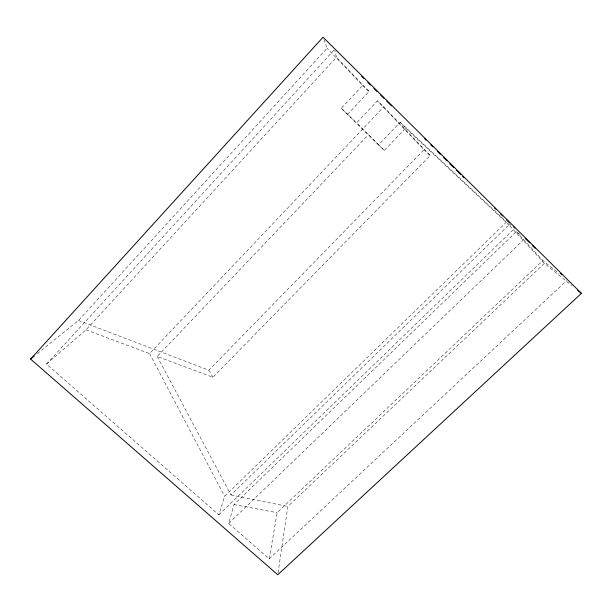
<?xml version="1.0" encoding="UTF-8"?>
<svg xmlns="http://www.w3.org/2000/svg" width="612" height="612" viewBox="0 0 612 612"><rect width="100%" height="100%" fill="white"/><g stroke="black" fill="none" stroke-linecap="round" stroke-linejoin="round"><path stroke-width="0.46" stroke-dasharray="3.06 2.29" d="M278.039 572.901L287.847 506.461L544.374 263.344L571.776 285.559M519.971 234.411L516.306 231.634L234.029 504.563L228.697 523.421L269.219 558.848L277.137 512.695L542.852 260.498L559.123 273.556M333.953 50.176L46.466 364.079L218.851 514.814L224.635 496.309L506.537 221.957L511.074 225.331M37.233 353.736L78.489 320.459L327.06 48.218L323.962 39.757M46.466 364.079L85.994 329.86L336.432 57.26L334.802 50.337M384.298 150.414L378.53 144.868L400.194 122.278L405.764 128.13L384.298 150.414L341.32 108.278L362.656 85.473L327.06 48.218M347.509 114.452L369.082 91.486L336.432 57.26M378.53 144.868L356.521 122.913L377.359 100.865L383.739 106.848L430.167 155.517L212.922 377.275L157.192 356.459L368.493 134.655M85.994 329.86L149.565 353.606L383.739 106.848M78.489 320.459L208.83 370.229L424.001 149.703L377.359 100.865M157.192 356.459L230.969 494.947L508.924 224.925L544.374 263.344M218.851 514.814L514.164 228.804M228.697 523.421L523.727 239.629M269.219 558.848L566.559 280.74M234.029 504.563L277.137 512.695M230.969 494.947L287.847 506.461M362.656 85.473L369.082 91.486M400.194 122.278L505.841 221.307M405.764 128.13L508.924 224.925M424.001 149.703L430.167 155.517M341.32 108.278L356.521 122.913M516.306 231.634L542.852 260.498M208.83 370.229L212.922 377.275M149.565 353.606L224.635 496.309"/><path stroke-width="0.92" d="M30.6 359.083L323.037 37.225L581.4 293.362L277.764 574.775L30.6 359.083L34.287 356.115M577.697 290.363L581.4 293.362M361.7 76.339L363.735 78.351M367.804 82.383L370.512 85.068M373.901 88.426L377.29 91.785M380.679 95.143L384.068 98.501M386.776 101.187L391.519 105.891M424.72 138.802L426.074 140.148M430.817 144.845L432.852 146.865M437.595 151.562L440.311 154.255M443.7 157.613L447.081 160.971M449.797 163.656L453.859 167.688M456.575 170.373L460.637 174.405M462.672 176.417L464.026 177.763M494.519 207.988L495.873 209.327M500.616 214.032L502.651 216.044M506.713 220.075L509.429 222.76M513.491 226.792L514.845 228.138M525.104 238.305L529.785 242.941M532.463 245.596L535.14 248.25M560.569 273.457L561.908 274.78"/></g></svg>
